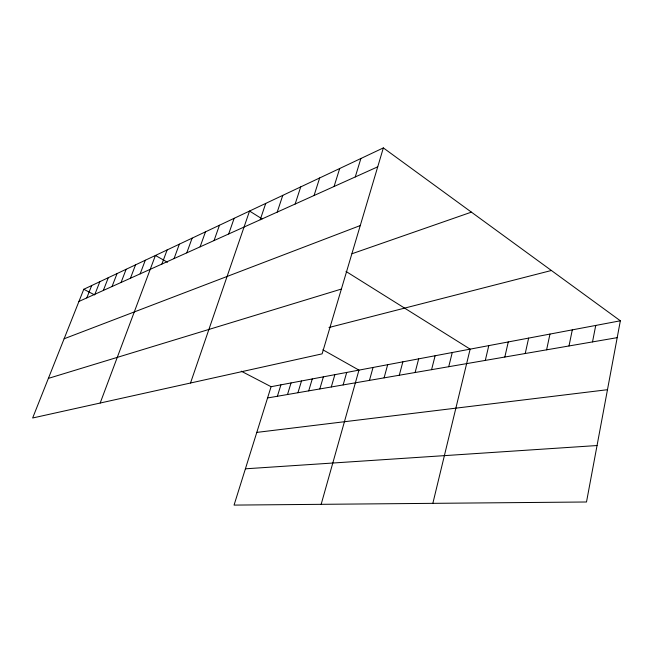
<?xml version="1.0" encoding="UTF-8"?>
<svg xmlns="http://www.w3.org/2000/svg" width="653" height="653" viewBox="0 0 653 653"><rect width="100%" height="100%" fill="white"/><g stroke="black" fill="none" stroke-linecap="round" stroke-linejoin="round"><path stroke-width="0.98" d="M620.35 320.794L586.5 501.994L234.06 505.095L271.085 386.707L620.35 320.794L383.352 147.904L83.78 289.271L32.65 417.993L322.117 353.853L383.352 147.904M592.516 341.903L595.74 325.439M569.008 345.959L572.306 329.863M546.61 349.82L549.965 334.075M525.241 353.51L528.636 338.099M504.826 357.036L508.271 341.943M485.31 360.399L488.787 345.625M432.849 503.349L470.136 349.143L346.008 271.436M448.733 366.708L452.26 352.514M431.576 369.671L435.118 355.754M415.112 372.512L418.663 358.856M399.293 375.238L402.86 361.835M384.095 377.858L387.662 364.709M369.467 380.381L373.043 367.468M321.162 504.328L358.962 370.12L322.892 349.804M343.143 384.927L346.71 372.439M331.291 386.968L334.858 374.675M319.815 388.943L323.382 376.838M308.706 390.861L312.265 378.936M297.948 392.722L301.49 380.968M355.256 176.939L360.889 158.508M287.508 394.518L291.05 382.944M277.386 396.265L280.912 384.854M334.075 186.489L339.691 168.507M314.069 195.5L319.668 177.951M295.14 204.03L300.731 186.889M277.215 212.111L282.773 195.361M260.204 219.767L265.738 203.401M190.505 383.017L249.544 211.041L262.098 218.902M228.689 233.97L234.141 218.314M214.053 240.565L219.465 225.236M200.104 246.85L205.475 231.839M186.782 252.85L192.113 238.149M174.057 258.588L179.346 244.173M161.887 264.073L167.127 249.936M100.187 403.023L155.422 255.462L167.478 262.253M140.15 273.868L145.293 260.245M130.437 278.243L135.538 264.849M121.074 282.463L126.135 269.281M112.047 286.528L117.058 273.566M103.337 290.454L108.3 277.696M94.922 294.242L99.852 281.688M86.8 297.907L91.681 285.541M78.94 301.441L377.728 166.817M64.116 338.776L360.268 225.546M352.04 253.723L471.409 212.135M48.379 378.389L341.38 289.059M328.981 327.504L551.393 270.489M267.567 397.963L617.199 337.65M256.792 432.4L607.478 389.702M245.406 468.813L597.046 445.534M83.78 289.271L94.62 294.911M241.243 371.182L271.085 386.707"/></g></svg>
